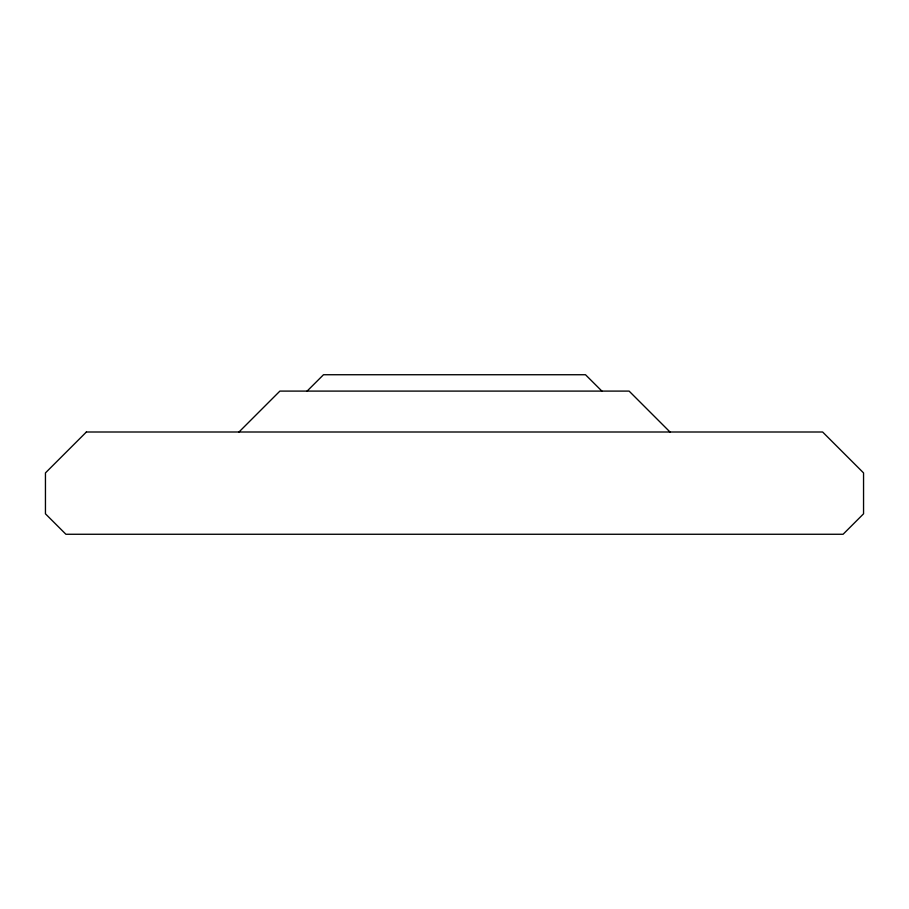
<?xml version="1.0" encoding="UTF-8"?>
<svg xmlns="http://www.w3.org/2000/svg" width="909" height="909" viewBox="0 0 909 909"><rect width="100%" height="100%" fill="white"/><g stroke="black" fill="none" stroke-linecap="round" stroke-linejoin="round"><path stroke-width="1.36" d="M238.987 432.002L279.892 391.097L629.108 391.097L670.013 432.002M307.106 391.097L323.502 374.735L585.498 374.735L601.894 391.097M86.378 432.002L45.45 472.907L45.45 513.812L65.914 534.265L843.086 534.265L863.55 513.812L863.55 472.907L822.622 432.002L86.378 432.002"/></g></svg>
